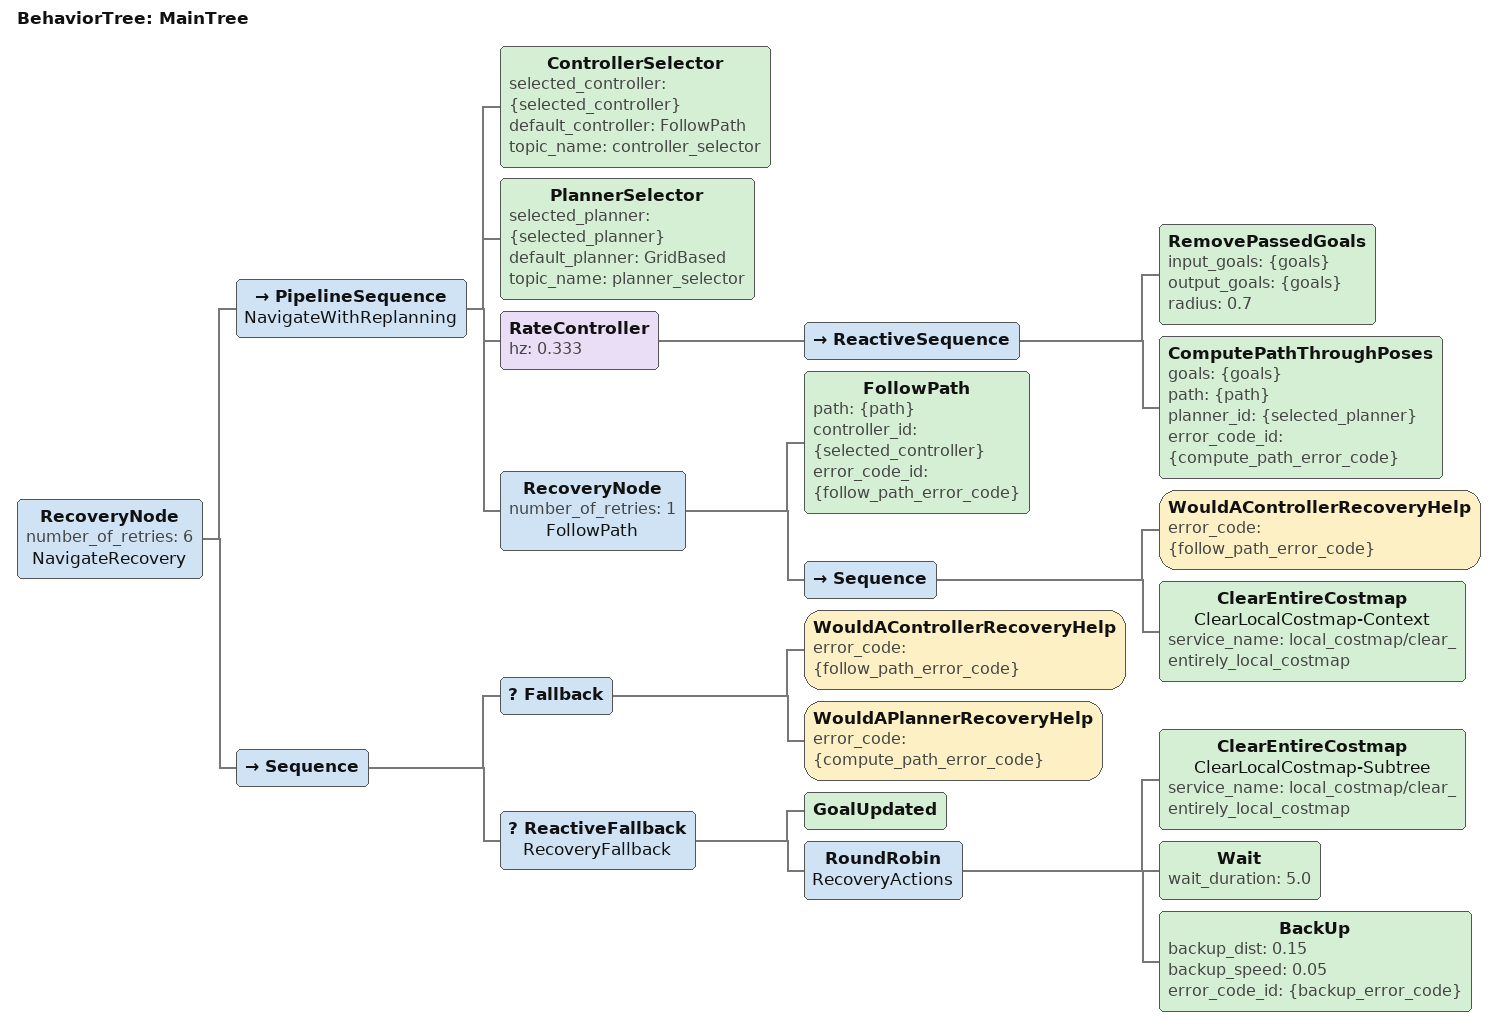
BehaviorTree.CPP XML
<root BTCPP_format="4" main_tree_to_execute="MainTree">
  <BehaviorTree ID="MainTree">
    <RecoveryNode number_of_retries="6" name="NavigateRecovery">
      <PipelineSequence name="NavigateWithReplanning">
        <ControllerSelector selected_controller="{selected_controller}" default_controller="FollowPath" topic_name="controller_selector"/>
        <PlannerSelector selected_planner="{selected_planner}" default_planner="GridBased" topic_name="planner_selector"/>
        <RateController hz="0.333">
          <ReactiveSequence>
            <RemovePassedGoals input_goals="{goals}" output_goals="{goals}" radius="0.7"/>
            <ComputePathThroughPoses goals="{goals}" path="{path}" planner_id="{selected_planner}" error_code_id="{compute_path_error_code}"/>
          </ReactiveSequence>
        </RateController>
        <RecoveryNode number_of_retries="1" name="FollowPath">
          <FollowPath path="{path}" controller_id="{selected_controller}" error_code_id="{follow_path_error_code}"/>
          <Sequence>
            <WouldAControllerRecoveryHelp error_code="{follow_path_error_code}"/>
            <ClearEntireCostmap name="ClearLocalCostmap-Context" service_name="local_costmap/clear_entirely_local_costmap"/>
          </Sequence>
        </RecoveryNode>
      </PipelineSequence>
      <Sequence>
        <Fallback>
          <WouldAControllerRecoveryHelp error_code="{follow_path_error_code}"/>
          <WouldAPlannerRecoveryHelp error_code="{compute_path_error_code}"/>
        </Fallback>
        <ReactiveFallback name="RecoveryFallback">
          <GoalUpdated/>
          <RoundRobin name="RecoveryActions">
            <ClearEntireCostmap name="ClearLocalCostmap-Subtree" service_name="local_costmap/clear_entirely_local_costmap"/>
            <Wait wait_duration="5.0"/>
            <BackUp backup_dist="0.15" backup_speed="0.05" error_code_id="{backup_error_code}"/>
          </RoundRobin>
        </ReactiveFallback>
      </Sequence>
    </RecoveryNode>
  </BehaviorTree>
</root>
